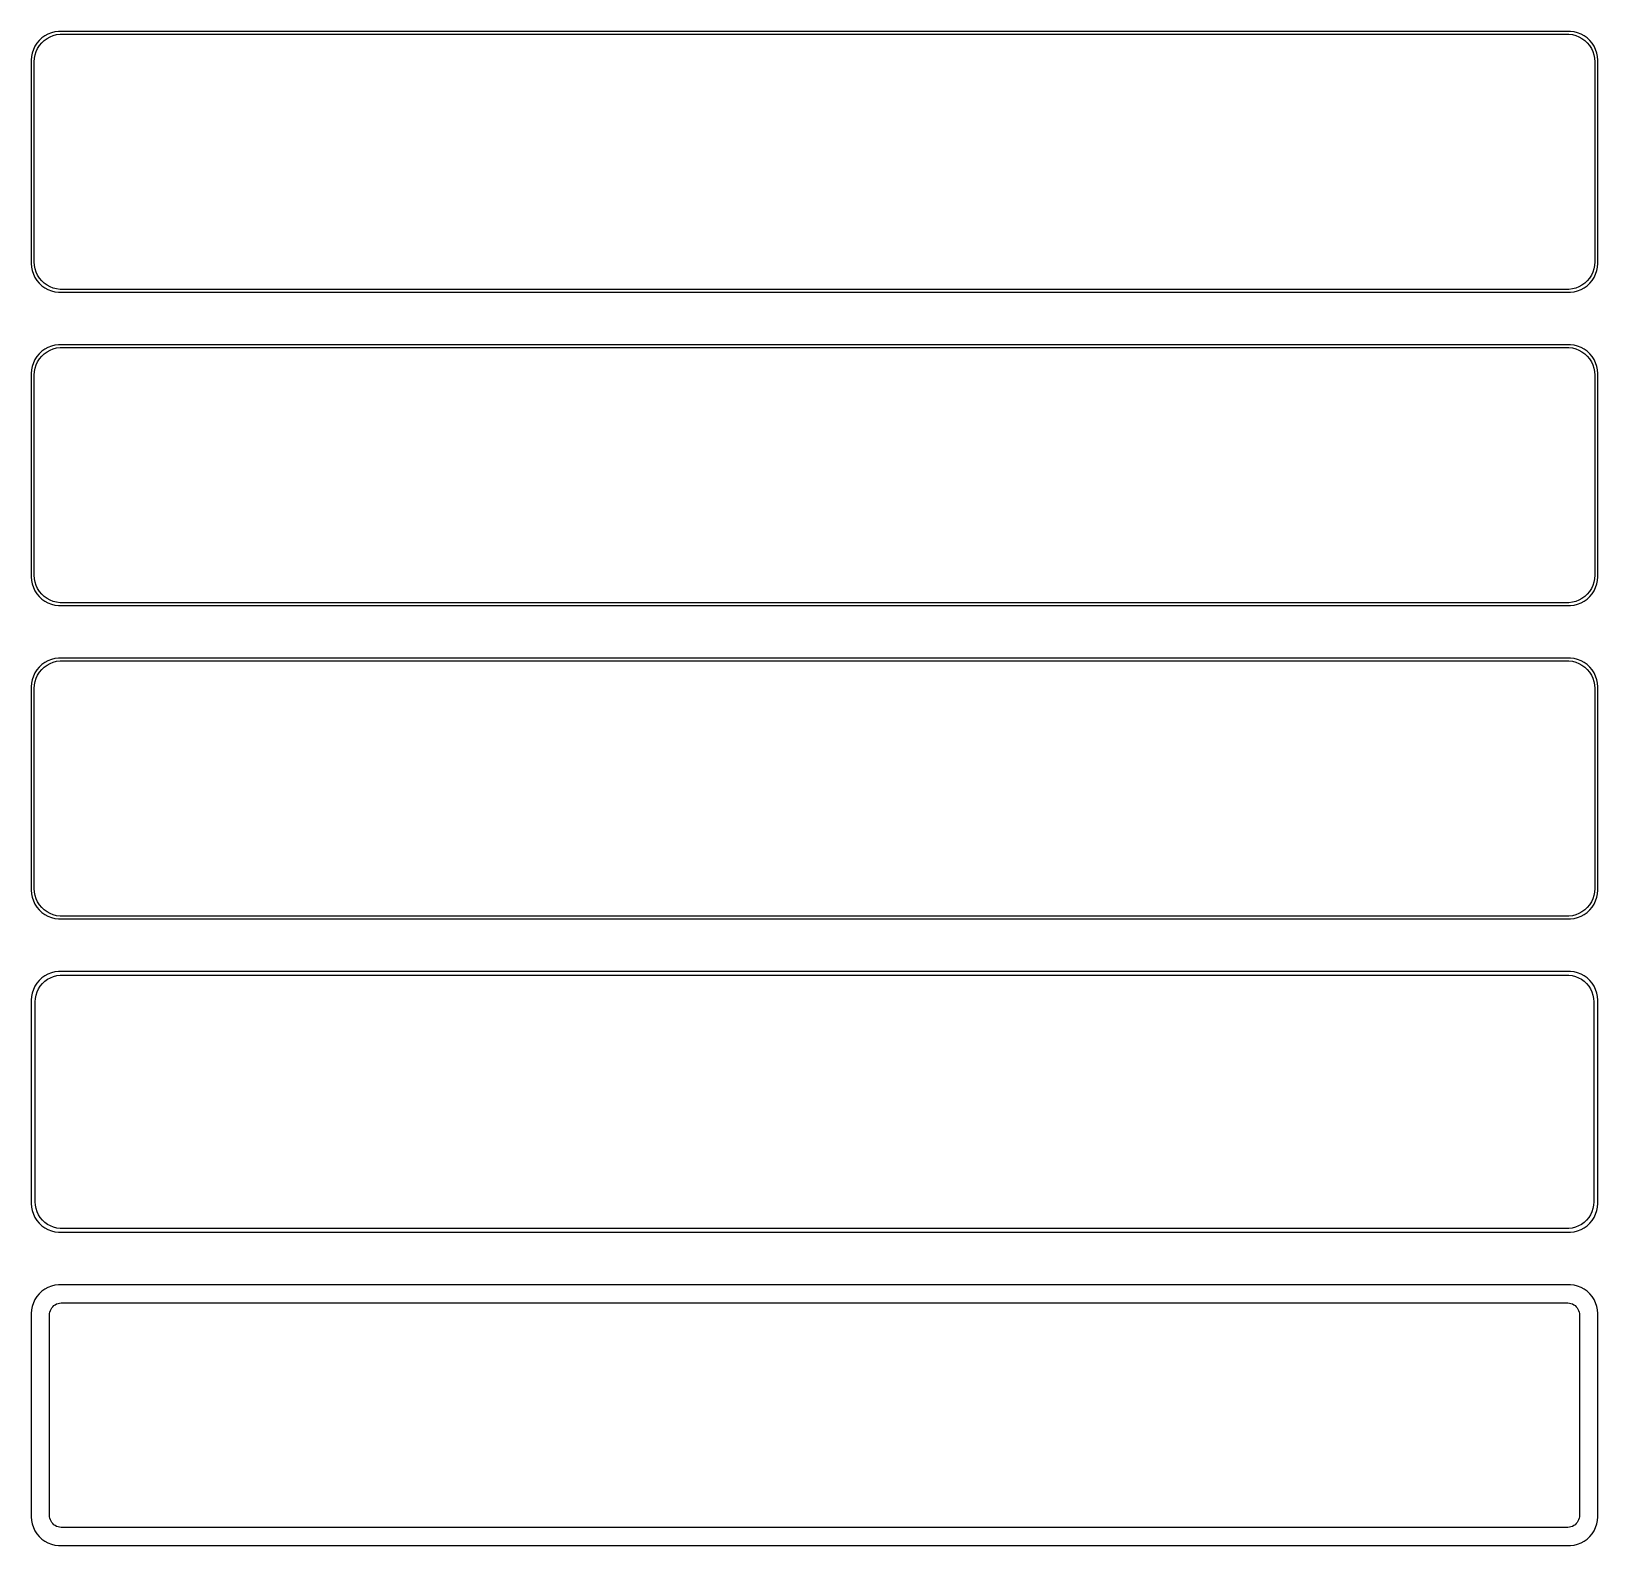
# Model space of a CAD drawing. Header units: metres. Extents: x -135 to 135, y 248 to 508.
import ezdxf

# ---------------------------------------------------------------- set-up
doc = ezdxf.new("R2010")
doc.units = ezdxf.units.M

msp = doc.modelspace()

# ---------------------------------------------------------------- linework, layer by layer
for p, q in [((-132.679, 507.722), (-133.187, 507.353)), ((-132.129, 508.024), (-132.679, 507.722)), ((-131.545, 508.255), (-132.129, 508.024)), ((-131.772, 507.548), (-131.218, 507.768)), ((-130.937, 508.411), (-131.545, 508.255)), ((-131.218, 507.768), (-130.64, 507.916)), ((-130.314, 508.49), (-130.937, 508.411)), ((-130.64, 507.916), (-130.048, 507.991)), ((130.314, 508.49), (-130.314, 508.49)), ((-130.048, 507.991), (130.048, 507.991)), ((130.048, 507.991), (130.64, 507.916)), ((130.937, 508.411), (130.314, 508.49)), ((130.64, 507.916), (131.218, 507.768)), ((131.545, 508.255), (130.937, 508.411)), ((131.218, 507.768), (131.772, 507.548)), ((132.129, 508.024), (131.545, 508.255)), ((132.679, 507.722), (132.129, 508.024)), ((133.187, 507.353), (132.679, 507.722)), ((-134.649, 505.341), (-134.843, 504.743)), ((-134.382, 505.909), (-134.649, 505.341)), ((-134.045, 506.439), (-134.382, 505.909)), ((-134.351, 504.431), (-134.166, 504.999)), ((-134.166, 504.999), (-133.912, 505.538)), ((-133.645, 506.923), (-134.045, 506.439)), ((-133.912, 505.538), (-133.593, 506.042)), ((-133.187, 507.353), (-133.645, 506.923)), ((-133.593, 506.042), (-133.213, 506.502)), ((-133.213, 506.502), (-132.778, 506.91)), ((-132.778, 506.91), (-132.295, 507.261)), ((-132.295, 507.261), (-131.772, 507.548)), ((131.772, 507.548), (132.295, 507.261)), ((132.295, 507.261), (132.778, 506.91)), ((132.778, 506.91), (133.213, 506.502)), ((133.645, 506.923), (133.187, 507.353)), ((133.213, 506.502), (133.593, 506.042)), ((133.593, 506.042), (133.912, 505.538)), ((134.045, 506.439), (133.645, 506.923)), ((133.912, 505.538), (134.166, 504.999)), ((134.382, 505.909), (134.045, 506.439)), ((134.166, 504.999), (134.351, 504.431)), ((134.649, 505.341), (134.382, 505.909)), ((134.843, 504.743), (134.649, 505.341)), ((-134.961, 504.127), (-135, 503.5)), ((-135, 503.5), (-135, 468.5)), ((-134.843, 504.743), (-134.961, 504.127)), ((-134.5, 503.25), (-134.463, 503.845)), ((-134.5, 468.75), (-134.5, 503.25)), ((-134.463, 503.845), (-134.351, 504.431)), ((134.351, 504.431), (134.463, 503.845)), ((134.463, 503.845), (134.5, 503.25)), ((134.5, 503.25), (134.5, 468.75)), ((134.961, 504.127), (134.843, 504.743)), ((135, 503.5), (134.961, 504.127)), ((135, 468.5), (135, 503.5)), ((-135, 468.5), (-134.961, 467.873)), ((-134.961, 467.873), (-134.843, 467.257)), ((-134.843, 467.257), (-134.649, 466.659)), ((-134.463, 468.155), (-134.5, 468.75)), ((-134.351, 467.569), (-134.463, 468.155)), ((-134.166, 467.001), (-134.351, 467.569)), ((134.351, 467.569), (134.166, 467.001)), ((134.463, 468.155), (134.351, 467.569)), ((134.5, 468.75), (134.463, 468.155)), ((134.649, 466.659), (134.843, 467.257)), ((134.843, 467.257), (134.961, 467.873)), ((134.961, 467.873), (135, 468.5)), ((-134.649, 466.659), (-134.382, 466.091)), ((-134.382, 466.091), (-134.045, 465.561)), ((-133.912, 466.462), (-134.166, 467.001)), ((-134.045, 465.561), (-133.645, 465.077)), ((-133.593, 465.958), (-133.912, 466.462)), ((-133.645, 465.077), (-133.187, 464.647)), ((-133.213, 465.498), (-133.593, 465.958)), ((-132.778, 465.09), (-133.213, 465.498)), ((-133.187, 464.647), (-132.679, 464.278)), ((-132.295, 464.739), (-132.778, 465.09)), ((-131.772, 464.452), (-132.295, 464.739)), ((-131.218, 464.232), (-131.772, 464.452)), ((131.772, 464.452), (131.218, 464.232)), ((132.295, 464.739), (131.772, 464.452)), ((132.778, 465.09), (132.295, 464.739)), ((132.679, 464.278), (133.187, 464.647)), ((133.213, 465.498), (132.778, 465.09)), ((133.187, 464.647), (133.645, 465.077)), ((133.593, 465.958), (133.213, 465.498)), ((133.912, 466.462), (133.593, 465.958)), ((133.645, 465.077), (134.045, 465.561)), ((134.166, 467.001), (133.912, 466.462)), ((134.045, 465.561), (134.382, 466.091)), ((134.382, 466.091), (134.649, 466.659)), ((-132.679, 464.278), (-132.129, 463.976)), ((-132.129, 463.976), (-131.545, 463.745)), ((-131.545, 463.745), (-130.937, 463.589)), ((-130.64, 464.084), (-131.218, 464.232)), ((-130.937, 463.589), (-130.314, 463.51)), ((-130.048, 464.009), (-130.64, 464.084)), ((-130.314, 463.51), (130.314, 463.51)), ((130.048, 464.009), (-130.048, 464.009)), ((130.64, 464.084), (130.048, 464.009)), ((130.314, 463.51), (130.937, 463.589)), ((131.218, 464.232), (130.64, 464.084)), ((130.937, 463.589), (131.545, 463.745)), ((131.545, 463.745), (132.129, 463.976)), ((132.129, 463.976), (132.679, 464.278)), ((-132.679, 453.722), (-133.187, 453.353)), ((-132.129, 454.024), (-132.679, 453.722)), ((-131.545, 454.255), (-132.129, 454.024)), ((-131.772, 453.548), (-131.218, 453.768)), ((-130.937, 454.411), (-131.545, 454.255)), ((-131.218, 453.768), (-130.64, 453.916)), ((-130.314, 454.49), (-130.937, 454.411)), ((-130.64, 453.916), (-130.048, 453.991)), ((130.314, 454.49), (-130.314, 454.49)), ((-130.048, 453.991), (130.048, 453.991)), ((130.048, 453.991), (130.64, 453.916)), ((130.937, 454.411), (130.314, 454.49)), ((130.64, 453.916), (131.218, 453.768)), ((131.545, 454.255), (130.937, 454.411)), ((131.218, 453.768), (131.772, 453.548)), ((132.129, 454.024), (131.545, 454.255)), ((132.679, 453.722), (132.129, 454.024)), ((133.187, 453.353), (132.679, 453.722)), ((-134.649, 451.341), (-134.843, 450.743)), ((-134.382, 451.909), (-134.649, 451.341)), ((-134.045, 452.439), (-134.382, 451.909)), ((-134.351, 450.431), (-134.166, 450.999)), ((-134.166, 450.999), (-133.912, 451.538)), ((-133.645, 452.923), (-134.045, 452.439)), ((-133.912, 451.538), (-133.593, 452.042)), ((-133.187, 453.353), (-133.645, 452.923)), ((-133.593, 452.042), (-133.213, 452.502)), ((-133.213, 452.502), (-132.778, 452.91)), ((-132.778, 452.91), (-132.295, 453.261)), ((-132.295, 453.261), (-131.772, 453.548)), ((131.772, 453.548), (132.295, 453.261)), ((132.295, 453.261), (132.778, 452.91)), ((132.778, 452.91), (133.213, 452.502)), ((133.645, 452.923), (133.187, 453.353)), ((133.213, 452.502), (133.593, 452.042)), ((133.593, 452.042), (133.912, 451.538)), ((134.045, 452.439), (133.645, 452.923)), ((133.912, 451.538), (134.166, 450.999)), ((134.382, 451.909), (134.045, 452.439)), ((134.166, 450.999), (134.351, 450.431)), ((134.649, 451.341), (134.382, 451.909)), ((134.843, 450.743), (134.649, 451.341)), ((-134.961, 450.127), (-135, 449.5)), ((-135, 449.5), (-135, 414.5)), ((-134.843, 450.743), (-134.961, 450.127)), ((-134.5, 449.25), (-134.463, 449.845)), ((-134.5, 414.75), (-134.5, 449.25)), ((-134.463, 449.845), (-134.351, 450.431)), ((134.351, 450.431), (134.463, 449.845)), ((134.463, 449.845), (134.5, 449.25)), ((134.5, 449.25), (134.5, 414.75)), ((134.961, 450.127), (134.843, 450.743)), ((135, 449.5), (134.961, 450.127)), ((135, 414.5), (135, 449.5)), ((-135, 414.5), (-134.961, 413.873)), ((-134.961, 413.873), (-134.843, 413.257)), ((-134.843, 413.257), (-134.649, 412.659)), ((-134.463, 414.155), (-134.5, 414.75)), ((-134.351, 413.569), (-134.463, 414.155)), ((-134.166, 413.001), (-134.351, 413.569)), ((134.351, 413.569), (134.166, 413.001)), ((134.463, 414.155), (134.351, 413.569)), ((134.5, 414.75), (134.463, 414.155)), ((134.649, 412.659), (134.843, 413.257)), ((134.843, 413.257), (134.961, 413.873)), ((134.961, 413.873), (135, 414.5)), ((-134.649, 412.659), (-134.382, 412.091)), ((-134.382, 412.091), (-134.045, 411.561)), ((-133.912, 412.462), (-134.166, 413.001)), ((-134.045, 411.561), (-133.645, 411.077)), ((-133.593, 411.958), (-133.912, 412.462)), ((-133.645, 411.077), (-133.187, 410.647)), ((-133.213, 411.498), (-133.593, 411.958)), ((-132.778, 411.09), (-133.213, 411.498)), ((-133.187, 410.647), (-132.679, 410.278)), ((-132.295, 410.739), (-132.778, 411.09)), ((-131.772, 410.452), (-132.295, 410.739)), ((-131.218, 410.232), (-131.772, 410.452)), ((131.772, 410.452), (131.218, 410.232)), ((132.295, 410.739), (131.772, 410.452)), ((132.778, 411.09), (132.295, 410.739)), ((132.679, 410.278), (133.187, 410.647)), ((133.213, 411.498), (132.778, 411.09)), ((133.187, 410.647), (133.645, 411.077)), ((133.593, 411.958), (133.213, 411.498)), ((133.912, 412.462), (133.593, 411.958)), ((133.645, 411.077), (134.045, 411.561)), ((134.166, 413.001), (133.912, 412.462)), ((134.045, 411.561), (134.382, 412.091)), ((134.382, 412.091), (134.649, 412.659)), ((-132.679, 410.278), (-132.129, 409.976)), ((-132.129, 409.976), (-131.545, 409.745)), ((-131.545, 409.745), (-130.937, 409.589)), ((-130.64, 410.084), (-131.218, 410.232)), ((-130.937, 409.589), (-130.314, 409.51)), ((-130.048, 410.009), (-130.64, 410.084)), ((-130.314, 409.51), (130.314, 409.51)), ((130.048, 410.009), (-130.048, 410.009)), ((130.64, 410.084), (130.048, 410.009)), ((130.314, 409.51), (130.937, 409.589)), ((131.218, 410.232), (130.64, 410.084)), ((130.937, 409.589), (131.545, 409.745)), ((131.545, 409.745), (132.129, 409.976)), ((132.129, 409.976), (132.679, 410.278)), ((-132.679, 399.722), (-133.187, 399.353)), ((-132.129, 400.024), (-132.679, 399.722)), ((-131.545, 400.255), (-132.129, 400.024)), ((-131.772, 399.548), (-131.218, 399.768)), ((-130.937, 400.411), (-131.545, 400.255)), ((-131.218, 399.768), (-130.64, 399.916)), ((-130.314, 400.49), (-130.937, 400.411)), ((-130.64, 399.916), (-130.048, 399.991)), ((130.314, 400.49), (-130.314, 400.49)), ((-130.048, 399.991), (130.048, 399.991)), ((130.048, 399.991), (130.64, 399.916)), ((130.937, 400.411), (130.314, 400.49)), ((130.64, 399.916), (131.218, 399.768)), ((131.545, 400.255), (130.937, 400.411)), ((131.218, 399.768), (131.772, 399.548)), ((132.129, 400.024), (131.545, 400.255)), ((132.679, 399.722), (132.129, 400.024)), ((133.187, 399.353), (132.679, 399.722)), ((-134.649, 397.341), (-134.843, 396.743)), ((-134.382, 397.909), (-134.649, 397.341)), ((-134.045, 398.439), (-134.382, 397.909)), ((-134.351, 396.431), (-134.166, 396.999)), ((-134.166, 396.999), (-133.912, 397.538)), ((-133.645, 398.923), (-134.045, 398.439)), ((-133.912, 397.538), (-133.593, 398.042)), ((-133.187, 399.353), (-133.645, 398.923)), ((-133.593, 398.042), (-133.213, 398.502)), ((-133.213, 398.502), (-132.778, 398.91)), ((-132.778, 398.91), (-132.295, 399.261)), ((-132.295, 399.261), (-131.772, 399.548)), ((131.772, 399.548), (132.295, 399.261)), ((132.295, 399.261), (132.778, 398.91)), ((132.778, 398.91), (133.213, 398.502)), ((133.645, 398.923), (133.187, 399.353)), ((133.213, 398.502), (133.593, 398.042)), ((133.593, 398.042), (133.912, 397.538)), ((134.045, 398.439), (133.645, 398.923)), ((133.912, 397.538), (134.166, 396.999)), ((134.382, 397.909), (134.045, 398.439)), ((134.166, 396.999), (134.351, 396.431)), ((134.649, 397.341), (134.382, 397.909)), ((134.843, 396.743), (134.649, 397.341)), ((-134.961, 396.127), (-135, 395.5)), ((-135, 395.5), (-135, 360.5)), ((-134.843, 396.743), (-134.961, 396.127)), ((-134.5, 395.25), (-134.463, 395.845)), ((-134.5, 360.75), (-134.5, 395.25)), ((-134.463, 395.845), (-134.351, 396.431)), ((134.351, 396.431), (134.463, 395.845)), ((134.463, 395.845), (134.5, 395.25)), ((134.5, 395.25), (134.5, 360.75)), ((134.961, 396.127), (134.843, 396.743)), ((135, 395.5), (134.961, 396.127)), ((135, 360.5), (135, 395.5)), ((-135, 360.5), (-134.961, 359.873)), ((-134.961, 359.873), (-134.843, 359.257)), ((-134.843, 359.257), (-134.649, 358.659)), ((-134.463, 360.155), (-134.5, 360.75)), ((-134.351, 359.569), (-134.463, 360.155)), ((-134.166, 359.001), (-134.351, 359.569)), ((134.351, 359.569), (134.166, 359.001)), ((134.463, 360.155), (134.351, 359.569)), ((134.5, 360.75), (134.463, 360.155)), ((134.649, 358.659), (134.843, 359.257)), ((134.843, 359.257), (134.961, 359.873)), ((134.961, 359.873), (135, 360.5)), ((-134.649, 358.659), (-134.382, 358.091)), ((-134.382, 358.091), (-134.045, 357.561)), ((-133.912, 358.462), (-134.166, 359.001)), ((-134.045, 357.561), (-133.645, 357.077)), ((-133.593, 357.958), (-133.912, 358.462)), ((-133.645, 357.077), (-133.187, 356.647)), ((-133.213, 357.498), (-133.593, 357.958)), ((-132.778, 357.09), (-133.213, 357.498)), ((-133.187, 356.647), (-132.679, 356.278)), ((-132.295, 356.739), (-132.778, 357.09)), ((-131.772, 356.452), (-132.295, 356.739)), ((-131.218, 356.232), (-131.772, 356.452)), ((131.772, 356.452), (131.218, 356.232)), ((132.295, 356.739), (131.772, 356.452)), ((132.778, 357.09), (132.295, 356.739)), ((132.679, 356.278), (133.187, 356.647)), ((133.213, 357.498), (132.778, 357.09)), ((133.187, 356.647), (133.645, 357.077)), ((133.593, 357.958), (133.213, 357.498)), ((133.912, 358.462), (133.593, 357.958)), ((133.645, 357.077), (134.045, 357.561)), ((134.166, 359.001), (133.912, 358.462)), ((134.045, 357.561), (134.382, 358.091)), ((134.382, 358.091), (134.649, 358.659)), ((-132.679, 356.278), (-132.129, 355.976)), ((-132.129, 355.976), (-131.545, 355.745)), ((-131.545, 355.745), (-130.937, 355.589)), ((-130.64, 356.084), (-131.218, 356.232)), ((-130.937, 355.589), (-130.314, 355.51)), ((-130.048, 356.009), (-130.64, 356.084)), ((-130.314, 355.51), (130.314, 355.51)), ((130.048, 356.009), (-130.048, 356.009)), ((130.64, 356.084), (130.048, 356.009)), ((130.314, 355.51), (130.937, 355.589)), ((131.218, 356.232), (130.64, 356.084)), ((130.937, 355.589), (131.545, 355.745)), ((131.545, 355.745), (132.129, 355.976)), ((132.129, 355.976), (132.679, 356.278)), ((-132.679, 345.722), (-133.187, 345.353)), ((-132.129, 346.024), (-132.679, 345.722)), ((-131.545, 346.255), (-132.129, 346.024)), ((-131.699, 345.393), (-131.165, 345.604)), ((-130.937, 346.411), (-131.545, 346.255)), ((-131.165, 345.604), (-130.608, 345.747)), ((-130.314, 346.49), (-130.937, 346.411)), ((-130.608, 345.747), (-130.037, 345.819)), ((130.314, 346.49), (-130.314, 346.49)), ((-130.037, 345.819), (130.037, 345.819)), ((130.037, 345.819), (130.608, 345.747)), ((130.937, 346.411), (130.314, 346.49)), ((130.608, 345.747), (131.165, 345.604)), ((131.545, 346.255), (130.937, 346.411)), ((131.165, 345.604), (131.699, 345.393)), ((132.129, 346.024), (131.545, 346.255)), ((132.679, 345.722), (132.129, 346.024)), ((133.187, 345.353), (132.679, 345.722)), ((-134.649, 343.341), (-134.843, 342.743)), ((-134.382, 343.909), (-134.649, 343.341)), ((-134.045, 344.439), (-134.382, 343.909)), ((-134.185, 342.389), (-134.007, 342.935)), ((-133.645, 344.923), (-134.045, 344.439)), ((-134.007, 342.935), (-133.762, 343.456)), ((-133.762, 343.456), (-133.454, 343.941)), ((-133.187, 345.353), (-133.645, 344.923)), ((-133.454, 343.941), (-133.088, 344.384)), ((-133.088, 344.384), (-132.668, 344.778)), ((-132.668, 344.778), (-132.203, 345.116)), ((-132.203, 345.116), (-131.699, 345.393)), ((131.699, 345.393), (132.203, 345.116)), ((132.203, 345.116), (132.668, 344.778)), ((132.668, 344.778), (133.088, 344.384)), ((133.088, 344.384), (133.454, 343.941)), ((133.645, 344.923), (133.187, 345.353)), ((133.454, 343.941), (133.762, 343.456)), ((134.045, 344.439), (133.645, 344.923)), ((133.762, 343.456), (134.007, 342.935)), ((134.007, 342.935), (134.185, 342.389)), ((134.382, 343.909), (134.045, 344.439)), ((134.649, 343.341), (134.382, 343.909)), ((134.843, 342.743), (134.649, 343.341)), ((-134.961, 342.127), (-135, 341.5)), ((-135, 341.5), (-135, 306.5)), ((-134.843, 342.743), (-134.961, 342.127)), ((-134.328, 341.25), (-134.292, 341.824)), ((-134.328, 306.75), (-134.328, 341.25)), ((-134.292, 341.824), (-134.185, 342.389)), ((134.185, 342.389), (134.292, 341.824)), ((134.292, 341.824), (134.328, 341.25)), ((134.328, 341.25), (134.328, 306.75)), ((134.961, 342.127), (134.843, 342.743)), ((135, 341.5), (134.961, 342.127)), ((135, 306.5), (135, 341.5)), ((-135, 306.5), (-134.961, 305.873)), ((-134.961, 305.873), (-134.843, 305.257)), ((-134.843, 305.257), (-134.649, 304.659)), ((-134.292, 306.176), (-134.328, 306.75)), ((-134.185, 305.611), (-134.292, 306.176)), ((-134.007, 305.065), (-134.185, 305.611)), ((134.185, 305.611), (134.007, 305.065)), ((134.292, 306.176), (134.185, 305.611)), ((134.328, 306.75), (134.292, 306.176)), ((134.649, 304.659), (134.843, 305.257)), ((134.843, 305.257), (134.961, 305.873)), ((134.961, 305.873), (135, 306.5)), ((-134.649, 304.659), (-134.382, 304.091)), ((-134.382, 304.091), (-134.045, 303.561)), ((-134.045, 303.561), (-133.645, 303.077)), ((-133.762, 304.544), (-134.007, 305.065)), ((-133.454, 304.059), (-133.762, 304.544)), ((-133.645, 303.077), (-133.187, 302.647)), ((-133.088, 303.616), (-133.454, 304.059)), ((-133.187, 302.647), (-132.679, 302.278)), ((-132.668, 303.222), (-133.088, 303.616)), ((-132.203, 302.884), (-132.668, 303.222)), ((-131.699, 302.607), (-132.203, 302.884)), ((-131.165, 302.396), (-131.699, 302.607)), ((131.699, 302.607), (131.165, 302.396)), ((132.203, 302.884), (131.699, 302.607)), ((132.668, 303.222), (132.203, 302.884)), ((133.088, 303.616), (132.668, 303.222)), ((132.679, 302.278), (133.187, 302.647)), ((133.454, 304.059), (133.088, 303.616)), ((133.187, 302.647), (133.645, 303.077)), ((133.762, 304.544), (133.454, 304.059)), ((133.645, 303.077), (134.045, 303.561)), ((134.007, 305.065), (133.762, 304.544)), ((134.045, 303.561), (134.382, 304.091)), ((134.382, 304.091), (134.649, 304.659)), ((-132.679, 302.278), (-132.129, 301.976)), ((-132.129, 301.976), (-131.545, 301.745)), ((-131.545, 301.745), (-130.937, 301.589)), ((-130.608, 302.253), (-131.165, 302.396)), ((-130.937, 301.589), (-130.314, 301.51)), ((-130.037, 302.181), (-130.608, 302.253)), ((-130.314, 301.51), (130.314, 301.51)), ((130.037, 302.181), (-130.037, 302.181)), ((130.608, 302.253), (130.037, 302.181)), ((130.314, 301.51), (130.937, 301.589)), ((131.165, 302.396), (130.608, 302.253)), ((130.937, 301.589), (131.545, 301.745)), ((131.545, 301.745), (132.129, 301.976)), ((132.129, 301.976), (132.679, 302.278)), ((-132.679, 291.722), (-133.187, 291.353)), ((-132.129, 292.024), (-132.679, 291.722)), ((-131.545, 292.255), (-132.129, 292.024)), ((-130.937, 292.411), (-131.545, 292.255)), ((-130.314, 292.49), (-130.937, 292.411)), ((130.314, 292.49), (-130.314, 292.49)), ((130.937, 292.411), (130.314, 292.49)), ((131.545, 292.255), (130.937, 292.411)), ((132.129, 292.024), (131.545, 292.255)), ((132.679, 291.722), (132.129, 292.024)), ((133.187, 291.353), (132.679, 291.722)), ((-134.649, 289.341), (-134.843, 288.743)), ((-134.382, 289.909), (-134.649, 289.341)), ((-134.045, 290.439), (-134.382, 289.909)), ((-133.645, 290.923), (-134.045, 290.439)), ((-133.187, 291.353), (-133.645, 290.923)), ((-131.095, 288.875), (-130.88, 289.031)), ((-130.88, 289.031), (-130.648, 289.159)), ((-130.648, 289.159), (-130.402, 289.256)), ((-130.402, 289.256), (-130.145, 289.322)), ((-130.145, 289.322), (-129.882, 289.355)), ((-129.882, 289.355), (129.882, 289.355)), ((129.882, 289.355), (130.145, 289.322)), ((130.145, 289.322), (130.402, 289.256)), ((130.402, 289.256), (130.648, 289.159)), ((130.648, 289.159), (130.88, 289.031)), ((130.88, 289.031), (131.095, 288.875)), ((133.645, 290.923), (133.187, 291.353)), ((134.045, 290.439), (133.645, 290.923)), ((134.382, 289.909), (134.045, 290.439)), ((134.649, 289.341), (134.382, 289.909)), ((134.843, 288.743), (134.649, 289.341)), ((-134.961, 288.127), (-135, 287.5)), ((-135, 287.5), (-135, 252.5)), ((-134.843, 288.743), (-134.961, 288.127)), ((-131.86, 287.25), (-131.843, 287.514)), ((-131.86, 252.75), (-131.86, 287.25)), ((-131.843, 287.514), (-131.793, 287.775)), ((-131.793, 287.775), (-131.711, 288.027)), ((-131.711, 288.027), (-131.599, 288.266)), ((-131.599, 288.266), (-131.457, 288.49)), ((-131.457, 288.49), (-131.288, 288.694)), ((-131.288, 288.694), (-131.095, 288.875)), ((131.095, 288.875), (131.288, 288.694)), ((131.288, 288.694), (131.457, 288.49)), ((131.457, 288.49), (131.599, 288.266)), ((131.599, 288.266), (131.711, 288.027)), ((131.711, 288.027), (131.793, 287.775)), ((131.793, 287.775), (131.843, 287.514)), ((131.843, 287.514), (131.86, 287.25)), ((131.86, 287.25), (131.86, 252.75)), ((134.961, 288.127), (134.843, 288.743)), ((135, 287.5), (134.961, 288.127)), ((135, 252.5), (135, 287.5)), ((-135, 252.5), (-134.961, 251.873)), ((-134.961, 251.873), (-134.843, 251.257)), ((-134.843, 251.257), (-134.649, 250.659)), ((-131.843, 252.486), (-131.86, 252.75)), ((-131.793, 252.225), (-131.843, 252.486)), ((-131.711, 251.973), (-131.793, 252.225)), ((-131.599, 251.734), (-131.711, 251.973)), ((-131.457, 251.51), (-131.599, 251.734)), ((-131.288, 251.306), (-131.457, 251.51)), ((-131.095, 251.125), (-131.288, 251.306)), ((-130.88, 250.969), (-131.095, 251.125)), ((131.095, 251.125), (130.88, 250.969)), ((131.288, 251.306), (131.095, 251.125)), ((131.457, 251.51), (131.288, 251.306)), ((131.599, 251.734), (131.457, 251.51)), ((131.711, 251.973), (131.599, 251.734)), ((131.793, 252.225), (131.711, 251.973)), ((131.843, 252.486), (131.793, 252.225)), ((131.86, 252.75), (131.843, 252.486)), ((134.649, 250.659), (134.843, 251.257)), ((134.843, 251.257), (134.961, 251.873)), ((134.961, 251.873), (135, 252.5)), ((-134.649, 250.659), (-134.382, 250.091)), ((-134.382, 250.091), (-134.045, 249.561)), ((-134.045, 249.561), (-133.645, 249.077)), ((-133.645, 249.077), (-133.187, 248.647)), ((-133.187, 248.647), (-132.679, 248.278)), ((-130.648, 250.841), (-130.88, 250.969)), ((-130.402, 250.744), (-130.648, 250.841)), ((-130.145, 250.678), (-130.402, 250.744)), ((-129.882, 250.645), (-130.145, 250.678)), ((129.882, 250.645), (-129.882, 250.645)), ((130.145, 250.678), (129.882, 250.645)), ((130.402, 250.744), (130.145, 250.678)), ((130.648, 250.841), (130.402, 250.744)), ((130.88, 250.969), (130.648, 250.841)), ((132.679, 248.278), (133.187, 248.647)), ((133.187, 248.647), (133.645, 249.077)), ((133.645, 249.077), (134.045, 249.561)), ((134.045, 249.561), (134.382, 250.091)), ((134.382, 250.091), (134.649, 250.659)), ((-132.679, 248.278), (-132.129, 247.976)), ((-132.129, 247.976), (-131.545, 247.745)), ((-131.545, 247.745), (-130.937, 247.589)), ((-130.937, 247.589), (-130.314, 247.51)), ((-130.314, 247.51), (130.314, 247.51)), ((130.314, 247.51), (130.937, 247.589)), ((130.937, 247.589), (131.545, 247.745)), ((131.545, 247.745), (132.129, 247.976)), ((132.129, 247.976), (132.679, 248.278))]:
    msp.add_line(p, q)

doc.saveas('drawing.dxf')
